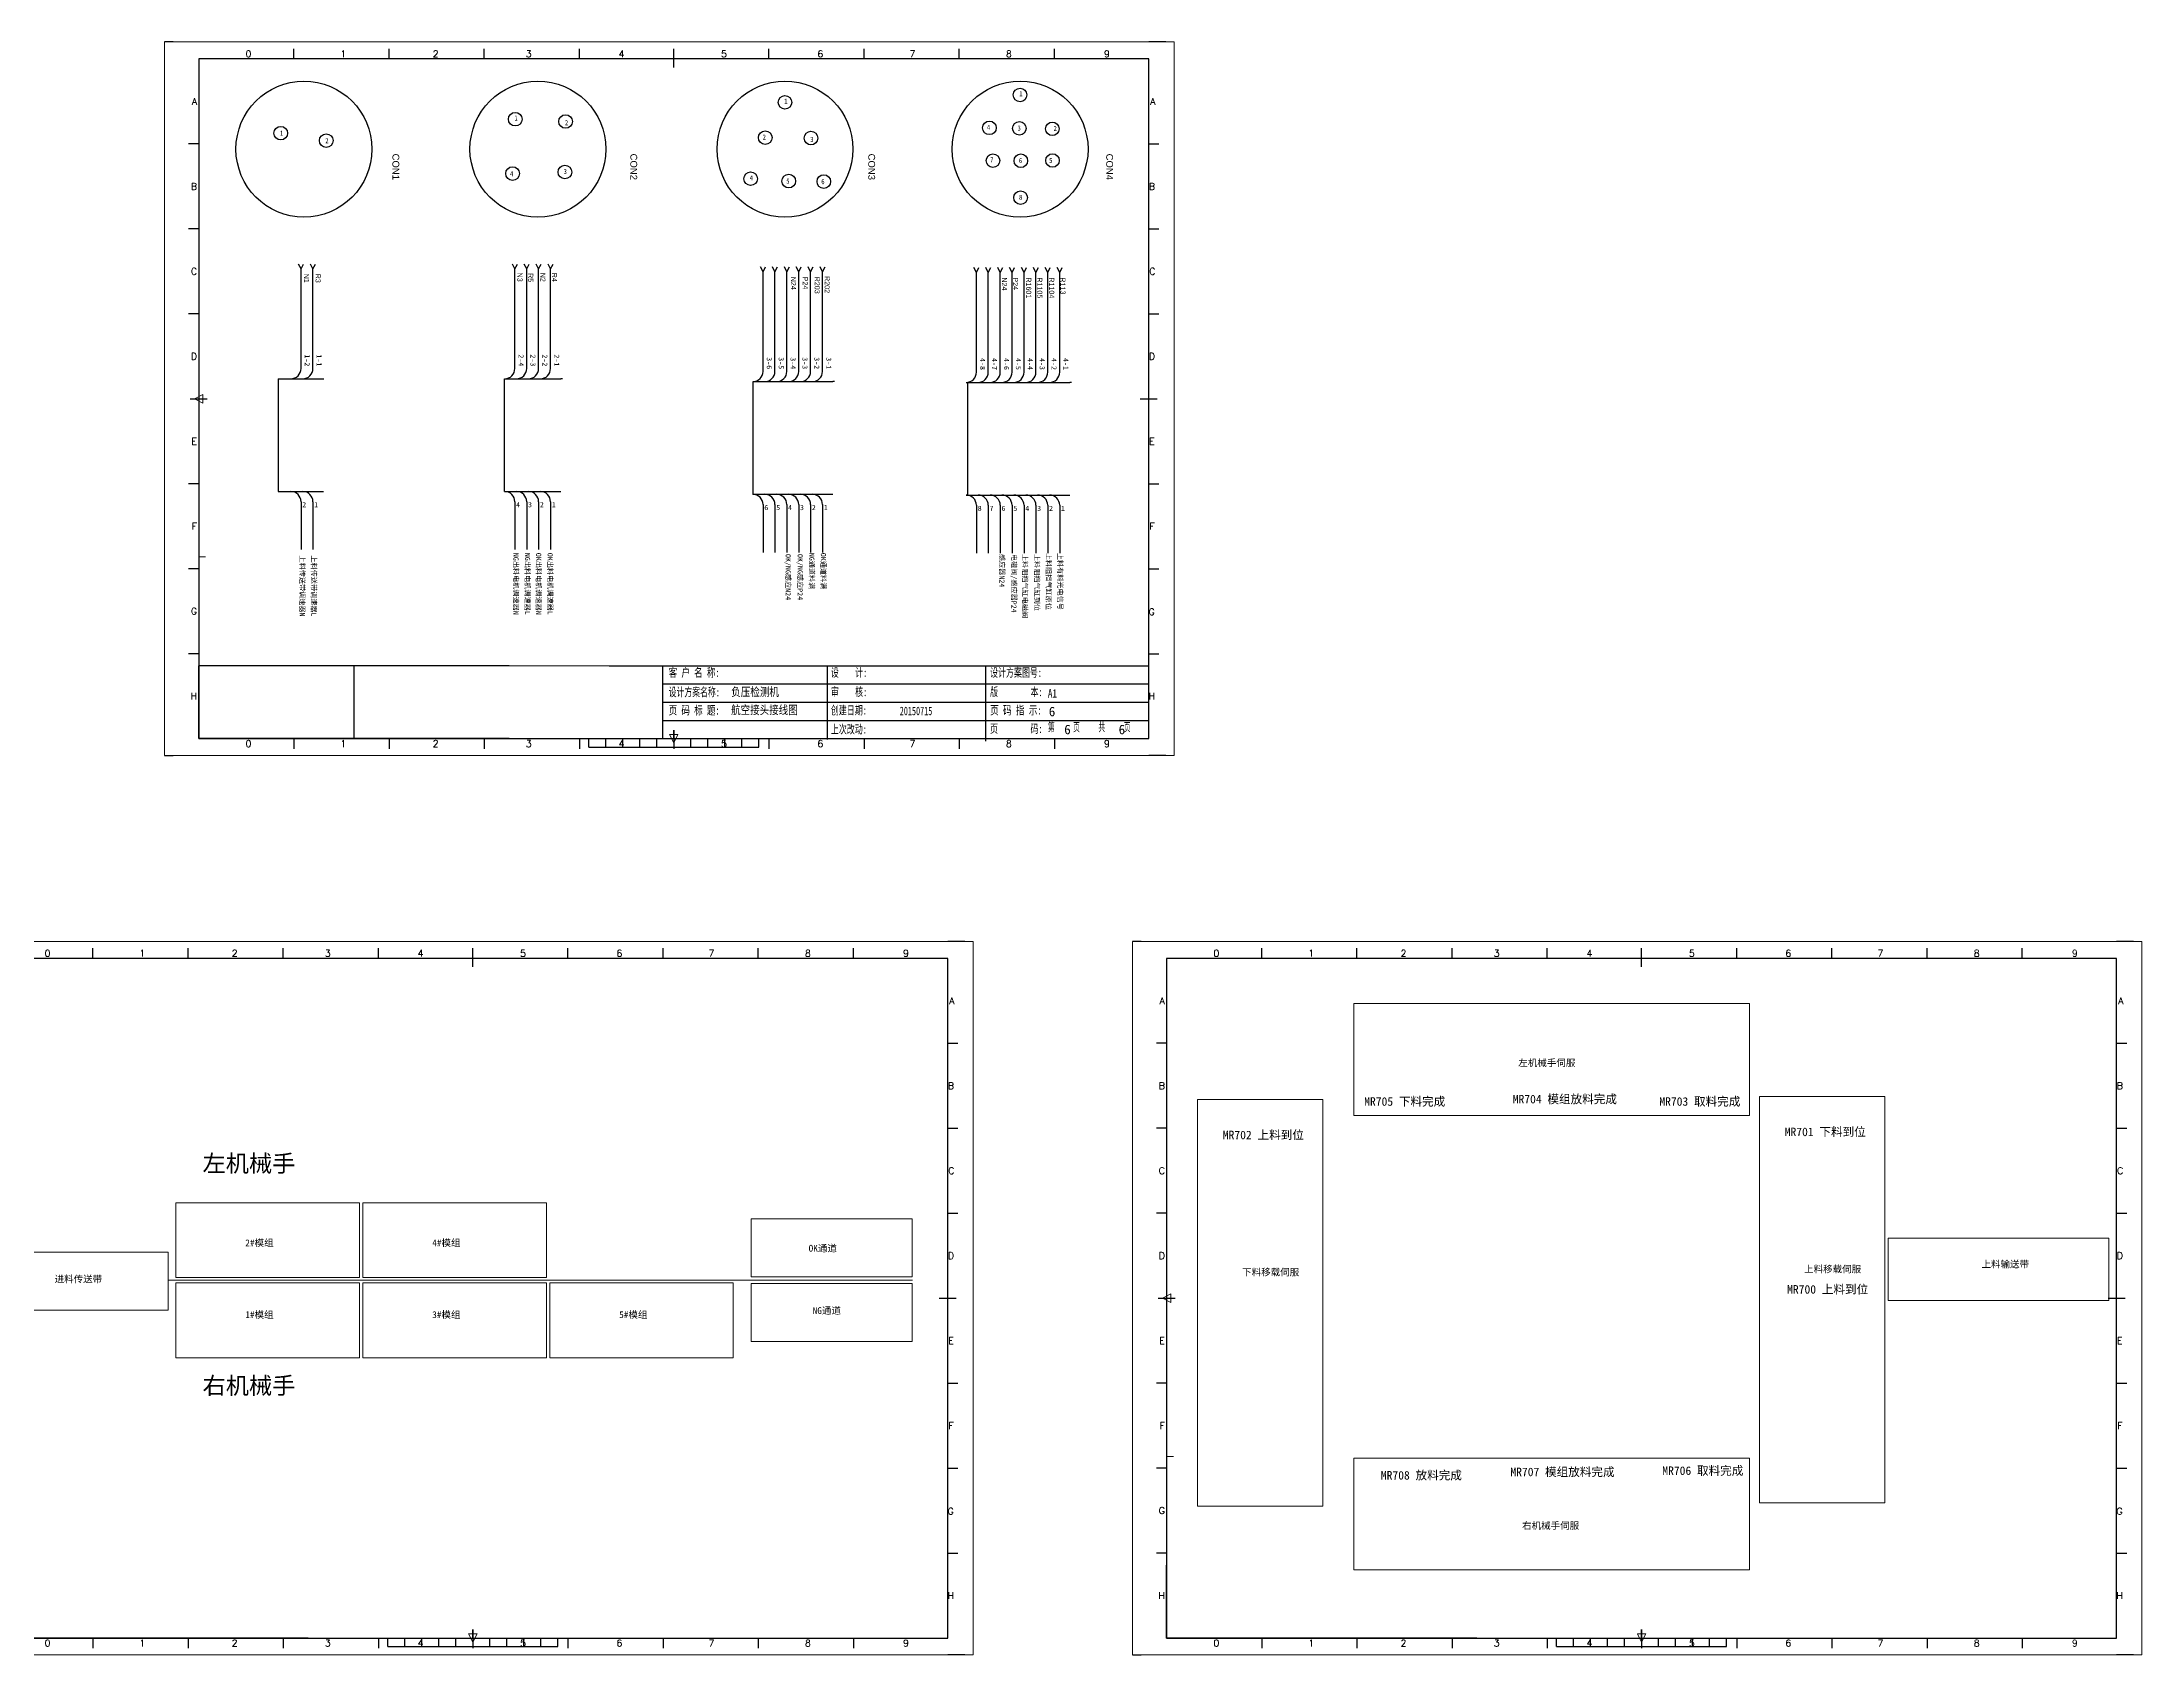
# Model space of a CAD drawing. Extents: x 2511 to 8703, y -745 to 3310.
# Drawn here: x 4815 to 5433, y -514 to -40 of the extents above; entities that cross this region are included whole.
import ezdxf
from ezdxf.enums import TextEntityAlignment as Align

# ---------------------------------------------------------------- set-up
doc = ezdxf.new("R2010")
doc.units = 0
doc.header["$MEASUREMENT"] = 0
doc.layers.add('AE_BOR', color=1, linetype='Continuous')
doc.layers.add('MISC', color=2, linetype='Continuous')
doc.layers.add('圖層1', color=7, linetype='Continuous', lineweight=60)
doc.styles.add('Standard0.67', font='', dxfattribs={"width": 0.67})
doc.styles.add('Standard_0.8', font='', dxfattribs={"width": 0.8})
doc.styles.add('WD', font='romans.shx', dxfattribs={"bigfont": 'gbcbig.shx'})
doc.styles.add('样式 0', font='')
doc.styles.get('Standard0.67').set_extended_font_data('FangSong_GB2312')
doc.styles.get('Standard_0.8').set_extended_font_data('FangSong_GB2312')
doc.styles.get('样式 0').set_extended_font_data('KaiTi_GB2312')

# ---------------------------------------------------------------- blocks, each defined once
blk = doc.blocks.new('gb_a2_a')
for p, q in [((584, 410), (25, 410)), ((25, 410), (25, 10)), ((584, 10), (584, 410)), ((25, 10), (584, 10))]:
    blk.add_line(p, q)
at = {"lineweight": 9, "ltscale": 0.1}
blk.add_line((25, 116.9), (29, 116.9), dxfattribs=at)
at = {"layer": 'AE_BOR', "lineweight": 30}
for p, q in [((10, 420), (4.9, 420)), ((594, 420), (584, 420)), ((4.9, 0), (10, 0)), ((594, 0), (584, 0))]:
    blk.add_line(p, q, dxfattribs=at)
at = {"layer": 'AE_BOR', "color": 1, "lineweight": 15}
for p, q in [((4.9, 420), (598.9, 420)), ((4.9, 0), (4.9, 420)), ((598.9, 420), (598.9, 0)), ((22.5, 210), (27.5, 212.5)), ((27.5, 212.5), (27.5, 207.5)), ((27.5, 207.5), (22.5, 210)), ((304.5, 7.5), (302, 12.5)), ((302, 12.5), (307, 12.5)), ((307, 12.5), (304.5, 7.5)), ((598.9, 0), (4.9, 0))]:
    blk.add_line(p, q, dxfattribs=at)
at = {"layer": 'AE_BOR'}
for p, q in [((81, 410), (81, 416)), ((137, 410), (137, 416)), ((193, 410), (193, 416)), ((249, 410), (249, 416)), ((304.5, 410), (304.5, 416)), ((360.5, 410), (360.5, 416)), ((416.5, 410), (416.5, 416)), ((472.5, 410), (472.5, 416)), ((528.5, 410), (528.5, 416)), ((25, 360), (19, 360)), ((584, 360), (590, 360)), ((25, 310), (19, 310)), ((584, 310), (590, 310)), ((25, 260), (19, 260)), ((584, 260), (590, 260)), ((25, 160), (19, 160)), ((584, 160), (590, 160)), ((25, 110), (19, 110)), ((584, 110), (590, 110)), ((25, 60), (19, 60)), ((584, 60), (590, 60)), ((81, 10), (81, 4)), ((137, 10), (137, 4)), ((193, 10), (193, 4)), ((249, 10), (249, 4)), ((304.5, 10), (304.5, 4)), ((360.5, 10), (360.5, 4)), ((416.5, 10), (416.5, 4)), ((472.5, 10), (472.5, 4)), ((528.5, 10), (528.5, 4))]:
    blk.add_line(p, q, dxfattribs=at)
at = {"layer": 'AE_BOR', "color": 2, "lineweight": 30}
for p, q in [((304.5, 405), (304.5, 415)), ((20, 210), (30, 210)), ((579, 210), (589, 210)), ((304.5, 10), (304.5, 15)), ((304.5, 15), (304.5, 5)), ((254.5, 5), (254.5, 10)), ((254.5, 5), (354.5, 5)), ((264.5, 5), (264.5, 10)), ((274.5, 5), (274.5, 10)), ((284.5, 5), (284.5, 10)), ((294.5, 5), (294.5, 10)), ((304.5, 10), (304.5, 5)), ((314.5, 5), (314.5, 10)), ((324.5, 5), (324.5, 10)), ((334.5, 5), (334.5, 10)), ((344.5, 5), (344.5, 10)), ((354.5, 5), (354.5, 10))]:
    blk.add_line(p, q, dxfattribs=at)
at = {"layer": 'AE_BOR', "style": 'WD'}
for s, p in [('0', (54.3, 411)), ('1', (110.1, 411)), ('2', (164.4, 411)), ('3', (219.2, 411)), ('4', (273.8, 411)), ('5', (334.1, 411)), ('6', (390.8, 411)), ('7', (445, 411)), ('8', (501.7, 411)), ('9', (559.4, 411)), ('0', (54.3, 5)), ('1', (110.1, 5)), ('2', (164.4, 5)), ('3', (219.2, 5)), ('4', (273.8, 5)), ('5', (334.1, 5)), ('6', (390.8, 5)), ('7', (445, 5)), ('8', (501.7, 5)), ('9', (559.4, 5))]:
    blk.add_text(s, height=4, dxfattribs=at).set_placement(p, align=Align.CENTER)
for s, p in [('A', (24, 385)), ('A', (588, 385)), ('B', (24, 335)), ('B', (587.7, 335)), ('C', (24, 285)), ('C', (587.9, 285)), ('D', (24, 235)), ('D', (587.7, 235)), ('E', (24, 185)), ('E', (587.5, 185)), ('F', (24, 135)), ('F', (587.5, 135)), ('F', (587.5, 135)), ('G', (24, 85)), ('G', (587.5, 84.6)), ('H', (24, 35)), ('H', (587.7, 35))]:
    blk.add_text(s, height=4, dxfattribs=at).set_placement(p, align=Align.MIDDLE_RIGHT)

msp = doc.modelspace()

# ---------------------------------------------------------------- linework, layer by layer
at = {"color": 0, "ltscale": 2}
for p, q in [((4861.11, -244.51), (4861.11, -223.06)), ((4952.42, -223.06), (4861.11, -223.06)), ((4981.88, -223.06), (5140.61, -223.06)), ((4997.58, -223.06), (4997.58, -244.51)), ((5046.14, -244.77), (5046.14, -223.06)), ((5092.72, -245.27), (5092.72, -223.06)), ((5140.61, -244.51), (5140.61, -223.06)), ((5110.62, -239.15), (5140.61, -239.15)), ((4952.42, -244.51), (4861.11, -244.51)), ((5110.62, -244.51), (5140.61, -244.51)), ((5145.87, -509.17), (5145.87, -487.73)), ((4893.3, -509.17), (4801.99, -509.17)), ((5237.18, -509.17), (5145.87, -509.17))]:
    msp.add_line(p, q, dxfattribs=at)
at = {"color": 0}
msp.add_line((4906.77, -223.06), (4906.77, -244.51), dxfattribs=at)
at = {"lineweight": 9, "ltscale": 0.1}
for p, q in [((4952.42, -223.06), (4981.88, -223.06)), ((4952.42, -244.51), (4981.88, -244.51)), ((4980.52, -244.51), (4980.52, -244.51)), ((4980.52, -244.51), (4980.52, -244.51)), ((4893.3, -509.17), (4922.76, -509.17)), ((5237.18, -509.17), (5266.64, -509.17))]:
    msp.add_line(p, q, dxfattribs=at)
for p, q in [((4997.58, -228.43), (5041.83, -228.43)), ((5041.83, -228.43), (5110.62, -228.43)), ((5110.62, -228.43), (5140.61, -228.43)), ((4997.58, -233.79), (5041.83, -233.79)), ((5041.83, -233.79), (5110.62, -233.79)), ((5110.62, -233.79), (5140.61, -233.79)), ((4997.58, -239.15), (5041.83, -239.15)), ((5041.83, -239.15), (5110.62, -239.15)), ((4981.88, -244.51), (5041.83, -244.51)), ((4981.88, -244.51), (5041.83, -244.51)), ((5041.83, -244.51), (5110.62, -244.51))]:
    msp.add_line(p, q)
at = {"lineweight": 0}
msp.add_line((4852.12, -403.89), (5071.09, -403.89), dxfattribs=at)
for points in [[(5200.98, -322.49), (5317.35, -322.49), (5317.35, -355.39), (5200.98, -355.39)], [(5154.93, -350.7), (5191.85, -350.7), (5191.85, -470.36), (5154.93, -470.36)], [(5320.26, -349.78), (5357.18, -349.78), (5357.18, -469.44), (5320.26, -469.44)], [(4854.42, -381.09), (4908.39, -381.09), (4908.39, -403.1), (4854.42, -403.1)], [(4909.42, -381.09), (4963.39, -381.09), (4963.39, -403.1), (4909.42, -403.1)], [(5023.68, -402.88), (5071.05, -402.88), (5071.05, -385.82), (5023.68, -385.82)], [(5358.15, -391.47), (5423.11, -391.47), (5423.11, -409.87), (5358.15, -409.87)], [(4804.73, -395.62), (4852.1, -395.62), (4852.1, -412.68), (4804.73, -412.68)], [(4854.42, -426.68), (4908.39, -426.68), (4908.39, -404.67), (4854.42, -404.67)], [(4909.42, -426.68), (4963.39, -426.68), (4963.39, -404.67), (4909.42, -404.67)], [(4964.42, -426.68), (5018.39, -426.68), (5018.39, -404.67), (4964.42, -404.67)], [(5023.68, -404.89), (5071.05, -404.89), (5071.05, -421.95), (5023.68, -421.95)], [(5200.98, -456.23), (5317.35, -456.23), (5317.35, -489.13), (5200.98, -489.13)]]:
    msp.add_lwpolyline(points, close=True, dxfattribs=at)
at = {"layer": '圖層1', "lineweight": -3}
for p, q in [((4891.21, -106.26), (4890.47, -104.85)), ((4891.21, -106.26), (4891.94, -104.85)), ((4894.71, -106.26), (4893.97, -104.85)), ((4894.71, -106.26), (4895.44, -104.85)), ((4954.12, -106.26), (4953.39, -104.85)), ((4954.12, -106.26), (4954.86, -104.85)), ((4957.62, -106.26), (4956.89, -104.85)), ((4957.62, -106.26), (4958.36, -104.85)), ((4961.12, -106.26), (4960.39, -104.85)), ((4961.12, -106.26), (4961.86, -104.85)), ((4964.62, -106.26), (4963.89, -104.85)), ((4964.62, -106.26), (4965.36, -104.85)), ((4891.21, -135.62), (4891.21, -106.26)), ((4894.71, -135.62), (4894.71, -106.26)), ((4954.12, -135.62), (4954.12, -106.26)), ((4957.62, -135.62), (4957.62, -106.26)), ((4961.12, -135.62), (4961.12, -106.26)), ((4964.62, -135.62), (4964.62, -106.26)), ((5027.14, -107.1), (5026.41, -105.68)), ((5027.14, -107.1), (5027.88, -105.68)), ((5027.14, -136.46), (5027.14, -107.1)), ((5030.64, -107.1), (5029.91, -105.68)), ((5030.64, -107.1), (5031.38, -105.68)), ((5030.64, -136.46), (5030.64, -107.1)), ((5034.14, -107.1), (5033.41, -105.68)), ((5034.14, -107.1), (5034.88, -105.68)), ((5034.14, -136.46), (5034.14, -107.1)), ((5037.64, -107.1), (5036.91, -105.68)), ((5037.64, -107.1), (5038.38, -105.68)), ((5037.64, -136.46), (5037.64, -107.1)), ((5041.14, -107.1), (5040.41, -105.68)), ((5041.14, -107.1), (5041.88, -105.68)), ((5041.14, -136.46), (5041.14, -107.1)), ((5044.64, -107.1), (5043.91, -105.68)), ((5044.64, -107.1), (5045.38, -105.68)), ((5044.64, -136.46), (5044.64, -107.1)), ((5089.92, -107.33), (5089.19, -105.91)), ((5089.92, -107.33), (5090.66, -105.91)), ((5089.92, -136.69), (5089.92, -107.33)), ((5093.42, -107.33), (5092.69, -105.91)), ((5093.42, -107.33), (5094.16, -105.91)), ((5093.42, -136.69), (5093.42, -107.33)), ((5096.92, -107.33), (5096.19, -105.91)), ((5096.92, -107.33), (5097.66, -105.91)), ((5096.92, -136.69), (5096.92, -107.33)), ((5100.42, -107.33), (5099.69, -105.91)), ((5100.42, -107.33), (5101.16, -105.91)), ((5100.42, -136.69), (5100.42, -107.33)), ((5103.92, -107.33), (5103.19, -105.91)), ((5103.92, -107.33), (5104.66, -105.91)), ((5103.92, -136.69), (5103.92, -107.33)), ((5107.42, -107.33), (5106.69, -105.91)), ((5107.42, -107.33), (5108.16, -105.91)), ((5107.42, -136.69), (5107.42, -107.33)), ((5110.92, -107.33), (5110.19, -105.91)), ((5110.92, -107.33), (5111.66, -105.91)), ((5110.92, -136.69), (5110.92, -107.33)), ((5114.42, -107.33), (5113.69, -105.91)), ((5114.42, -107.33), (5115.16, -105.91)), ((5114.42, -136.69), (5114.42, -107.33)), ((4884.45, -138.62), (4897.92, -138.62)), ((4884.45, -138.62), (4884.45, -171.79)), ((4950.94, -138.62), (4950.94, -171.79)), ((4951.12, -138.62), (4967.62, -138.62)), ((4967.62, -138.62), (4967.62, -138.62)), ((4968.12, -138.62), (4967.62, -138.62)), ((5024.14, -139.46), (5047.64, -139.46)), ((5024.18, -139.51), (5024.18, -172.68)), ((5047.64, -139.46), (5047.64, -139.46)), ((5048.14, -139.46), (5047.64, -139.46)), ((5086.92, -139.69), (5117.42, -139.69)), ((5087.33, -139.64), (5087.33, -172.81)), ((5117.42, -139.69), (5117.42, -139.69)), ((5117.92, -139.69), (5117.42, -139.69)), ((4884.45, -171.79), (4897.82, -171.79)), ((4951.12, -171.79), (4967.62, -171.79)), ((5024.14, -172.62), (5047.64, -172.62)), ((5086.92, -172.85), (5117.42, -172.85)), ((4891.21, -174.79), (4891.21, -188.89)), ((4894.71, -174.79), (4894.71, -188.89)), ((4954.12, -174.79), (4954.12, -188.89)), ((4957.62, -174.79), (4957.62, -188.89)), ((4961.12, -174.79), (4961.12, -188.89)), ((4964.62, -174.79), (4964.62, -188.89)), ((5027.14, -175.62), (5027.14, -189.73)), ((5030.64, -175.62), (5030.64, -189.73)), ((5034.14, -175.62), (5034.14, -189.73)), ((5037.64, -175.62), (5037.64, -189.73)), ((5041.14, -175.62), (5041.14, -189.73)), ((5044.64, -175.62), (5044.64, -189.73)), ((5089.92, -175.85), (5089.92, -189.96)), ((5093.42, -175.85), (5093.42, -189.96)), ((5096.92, -175.85), (5096.92, -189.96)), ((5100.42, -175.85), (5100.42, -189.96)), ((5103.92, -175.85), (5103.92, -189.96)), ((5107.42, -175.85), (5107.42, -189.96)), ((5110.92, -175.85), (5110.92, -189.96)), ((5114.42, -175.85), (5114.42, -189.96))]:
    msp.add_line(p, q, dxfattribs=at)
for centre, radius in [((4892.08, -71.03), 20), ((4960.92, -71.03), 20), ((5033.6, -71.03), 20), ((5033.6, -57.27), 2), ((5102.76, -71.03), 20), ((5102.76, -55.1), 2), ((4954.24, -62.23), 2), ((4969.04, -62.91), 2), ((4885.26, -66.34), 2), ((4898.64, -68.53), 2), ((5027.78, -67.66), 2), ((5041.25, -67.8), 2), ((5093.74, -64.78), 2), ((5102.56, -64.92), 2), ((5112.25, -65.07), 2), ((5094.79, -74.43), 2), ((5102.98, -74.47), 2), ((5112.31, -74.38), 2), ((4953.45, -78.23), 2), ((4968.85, -77.78), 2), ((5023.5, -79.74), 2), ((5034.71, -80.45), 2), ((5045.02, -80.59), 2), ((5102.9, -85.32), 2)]:
    msp.add_circle(centre, radius, dxfattribs=at)
for centre, start, end in [((4888.21, -135.62), 270, 0), ((4891.71, -135.62), 270, 0), ((4951.12, -135.62), 270, 0), ((4954.62, -135.62), 270, 0), ((4958.12, -135.62), 270, 0), ((4961.62, -135.62), 270, 0), ((5024.14, -136.46), 270, 0), ((5027.64, -136.46), 270, 0), ((5031.14, -136.46), 270, 0), ((5034.64, -136.46), 270, 0), ((5038.14, -136.46), 270, 0), ((5041.64, -136.46), 270, 0), ((5086.92, -136.69), 270, 0), ((5090.42, -136.69), 270, 0), ((5093.92, -136.69), 270, 0), ((5097.42, -136.69), 270, 0), ((5100.92, -136.69), 270, 0), ((5104.42, -136.69), 270, 0), ((5107.92, -136.69), 270, 0), ((5111.42, -136.69), 270, 0), ((4888.21, -174.79), 0, 90), ((4891.71, -174.79), 0, 90), ((4951.12, -174.79), 0, 90), ((4954.62, -174.79), 0, 90), ((4958.12, -174.79), 0, 90), ((4961.62, -174.79), 0, 90), ((5024.14, -175.62), 0, 90), ((5027.64, -175.62), 0, 90), ((5031.14, -175.62), 0, 90), ((5034.64, -175.62), 0, 90), ((5038.14, -175.62), 0, 90), ((5041.64, -175.62), 0, 90), ((5086.92, -175.85), 0, 90), ((5090.42, -175.85), 0, 90), ((5093.92, -175.85), 0, 90), ((5097.42, -175.85), 0, 90), ((5100.92, -175.85), 0, 90), ((5104.42, -175.85), 0, 90), ((5107.92, -175.85), 0, 90), ((5111.42, -175.85), 0, 90)]:
    msp.add_arc(centre, 3, start, end, dxfattribs=at)

# ---------------------------------------------------------------- block references
at = {"xscale": 0.5, "yscale": 0.5, "zscale": 0.5}
for p in [(4848.61, -249.51), (4789.49, -514.17), (5133.37, -514.17)]:
    msp.add_blockref('gb_a2_a', p, dxfattribs=at)

# ---------------------------------------------------------------- texts
at = {"color": 0, "ltscale": 2, "char_height": 2.5, "attachment_point": 1}
for s, insert, width, style in [('{\\fSimSun|b0|i0|c134|p2;\\W0.72;客 户 名 称:}', (4999.38, -223.83), 16.2477, 'Standard0.67'), ('{\\fSimSun|b0|i0|c134|p2;设    计:}', (5047.1, -223.83), 12.0312, 'Standard0.67'), ('{\\fSimSun|b0|i0|c134|p2;设计方案图号:}', (5093.93, -223.83), 15.1644, 'Standard0.67'), ('{\\fSimSun|b0|i0|c134|p2;\\W0.66;设计方案名称:}', (4999.38, -229.56), 15.1234, 'Standard0.67'), ('{\\fSimSun|b0|i0|c134|p2;\\W0.72;页 码 标 题:}', (4999.38, -234.93), 15.1234, 'Standard0.67'), ('{\\fSimSun|b0|i0|c134|p2;负压检测机}', (5017.79, -229.51), 33.9078, 'Standard_0.8'), ('{\\fSimSun|b0|i0|c134|p2;创建日期:}', (5047.1, -234.91), 12.0312, 'Standard0.67'), ('{\\fSimSun|b0|i0|c134|p2;审    核:}', (5047.1, -229.51), 12.0312, 'Standard0.67'), ('{\\fSimSun|b0|i0|c134|p2;版        本:}', (5093.93, -229.51), 16.8498, 'Standard0.67'), ('{\\fSimSun|b0|i0|c134|p2;\\W0.73;页 码 指 示:}', (5093.93, -234.91), 16.1995, 'Standard0.67'), ('{\\fSimSun|b0|i0|c134|p2;A1}', (5110.93, -229.95), 33.9078, 'Standard_0.8'), ('{\\fSimSun|b0|i0|c134|p2;上次改动:}', (5047.1, -240.5), 12.0312, 'Standard0.67'), ('{\\fSimSun|b0|i0|c134|p2;20150715}', (5067.37, -235.11), 12.0312, 'Standard0.67'), ('{\\fSimSun|b0|i0|c134|p2;页        码:}', (5093.93, -240.35), 15.7258, 'Standard0.67'), ('{\\Fromans,gbcbig|c134;第}    {\\Fromans,gbcbig|c134;页}    {\\Fromans,gbcbig|c134;共}    {\\Fromans,gbcbig|c134;页}', (5110.93, -240.11), 33.9078, 'Standard_0.8')]:
    msp.add_mtext(s, dxfattribs=dict(at, insert=insert, width=width, style=style))
at = {"lineweight": 0, "attachment_point": 1}
for s, insert, char_height, width in [('{\\fSimSun|b0|i0|c134|p2;左机械手伺服}', (5249.33, -338.91), 2, 30.0133), ('{\\fSimSun|b0|i0|c134|p2;\\C1;MR705 下料完成}', (5204.01, -350.04), 2.5, 30.0133), ('{\\fSimSun|b0|i0|c134|p2;\\C1;MR704 模组放料完成}', (5247.71, -349.35), 2.5, 34.1675), ('{\\fSimSun|b0|i0|c134|p2;\\C1;MR703 取料完成}', (5290.84, -350.04), 2.5, 30.0133), ('{\\fSimSun|b0|i0|c134|p2;\\C1;MR702 上料到位}', (5162.41, -359.89), 2.5, 30.0133), ('{\\fSimSun|b0|i0|c134|p2;\\C1;MR701 下料到位}', (5327.73, -358.97), 2.5, 30.0133), ('{\\fSimSun|b1|i0|c134|p2;左机械手}', (4862.25, -367.02), 5, 31.1828), ('{\\fSimSun|b0|i0|c134|p2;2#模组}', (4874.82, -391.88), 2, 35.6805), ('{\\fSimSun|b0|i0|c134|p2;4#模组}', (4929.82, -391.88), 2, 35.6805), ('{\\fSimSun|b0|i0|c134|p2;OK通道}', (5040.55, -393.48), 2, 35.6805), ('{\\fSimSun|b0|i0|c134|p2;下料移载伺服}', (5168.1, -400.51), 2, 30.0133), ('{\\fSimSun|b0|i0|c134|p2;上料移载伺服}', (5333.43, -399.6), 2, 30.0133), ('{\\fSimSun|b0|i0|c134|p2;上料输送带}', (5385.61, -398.16), 2, 35.6805), ('{\\fSimSun|b0|i0|c134|p2;进料传送带}', (4818.72, -402.54), 2, 35.6805), ('{\\fSimSun|b0|i0|c134|p2;\\C1;MR700 上料到位}', (5328.44, -405.33), 2.5, 30.0133), ('{\\fSimSun|b0|i0|c134|p2;1#模组}', (4874.82, -413.02), 2, 35.6805), ('{\\fSimSun|b0|i0|c134|p2;3#模组}', (4929.82, -413.02), 2, 35.6805), ('{\\fSimSun|b0|i0|c134|p2;5#模组}', (4984.82, -413.02), 2, 35.6805), ('{\\fSimSun|b0|i0|c134|p2;NG通道}', (5041.75, -411.82), 2, 35.6805), ('{\\fSimSun|b1|i0|c134|p2;右机械手}', (4862.25, -432.38), 5, 31.1828), ('{\\fSimSun|b0|i0|c134|p2;\\C1;MR708 放料完成}', (5208.91, -460.04), 2.5, 30.0133), ('{\\fSimSun|b0|i0|c134|p2;\\C1;MR707 模组放料完成}', (5247.02, -459.05), 2.5, 33.9391), ('{\\fSimSun|b0|i0|c134|p2;\\C1;MR706 取料完成}', (5291.72, -458.68), 2.5, 30.0133), ('{\\fSimSun|b0|i0|c134|p2;右机械手伺服}', (5250.46, -475.1), 2, 30.0133)]:
    msp.add_mtext(s, dxfattribs=dict(at, insert=insert, char_height=char_height, width=width))
at = {"layer": 'MISC', "color": 0, "attachment_point": 1}
for s, insert, char_height, width, style in [('{\\fSimSun|b0|i0|c134|p2;航空接头接线图}', (5017.74, -234.83), 2.5, 24.1794, 'Standard_0.8'), ('6', (5111.22, -235.12), 2.8, 3.07, '样式 0'), ('6', (5115.76, -240.41), 2.8, 3.07, '样式 0'), ('6', (5131.77, -240.41), 2.8, 3.07, '样式 0')]:
    msp.add_mtext(s, dxfattribs=dict(at, insert=insert, char_height=char_height, width=width, style=style))
at = {"layer": '圖層1', "lineweight": -3, "width": 0.8}
for s, p in [('1', (5102.53, -55.51)), ('1', (4954.01, -62.63)), ('1', (5033.38, -57.67)), ('1', (4885.02, -67.1)), ('2', (4898.36, -69.3)), ('2', (4968.84, -64.04)), ('2', (5027.04, -68.25)), ('3', (5041.04, -68.93)), ('4', (5093.01, -65.36)), ('3', (5102.02, -65.59)), ('2', (5112.61, -65.71)), ('7', (5093.98, -74.92)), ('6', (5102.44, -75.14)), ('5', (5111.34, -75.12)), ('4', (4952.72, -79.01)), ('3', (4968.47, -78.38)), ('4', (5023.22, -80.27)), ('5', (5033.98, -81.22)), ('6', (5044.29, -81.36)), ('8', (5102.47, -85.96))]:
    msp.add_text(s, height=1.5, rotation=1, dxfattribs=at).set_placement(p)
at = {"layer": '圖層1', "lineweight": -3, "char_height": 1.5, "attachment_point": 1, "rotation": 270}
for s, insert, width in [('{\\fArial|b0|i0|c0|p32;\\H1.333x;CON1}', (4920.11, -72.36), 5.1149), ('{\\fArial|b0|i0|c0|p32;\\H1.333x;CON2}', (4990.11, -72.36), 5.1149), ('{\\fArial|b0|i0|c0|p32;\\H1.333x;CON3}', (5060.11, -72.36), 5.1149), ('{\\fArial|b0|i0|c0|p32;\\H1.333x;CON4}', (5130.11, -72.36), 5.1149), ('{\\fArial|b0|i0|c0|p32;N1}', (4893.59, -107.68), 7.1562), ('{\\fArial|b0|i0|c0|p32;R3}', (4896.99, -107.68), 7.1562), ('{\\fArial|b0|i0|c0|p32;N3}', (4956.38, -107.37), 7.1562), ('{\\fArial|b0|i0|c0|p32;R5}', (4959.53, -107.51), 7.1562), ('{\\fArial|b0|i0|c0|p32;N2}', (4963.11, -107.4), 7.1562), ('{\\fArial|b0|i0|c0|p32;R4}', (4966.51, -107.4), 7.1562), ('{\\fArial|b0|i0|c0|p32;N24}', (5036.83, -108.57), 7.1562), ('{\\fArial|b0|i0|c0|p32;P24}', (5040.33, -108.57), 7.1562), ('{\\fArial|b0|i0|c0|p32;R203}', (5043.83, -108.57), 7.1562), ('{\\fArial|b0|i0|c0|p32;R202}', (5046.77, -108.39), 7.1562), ('{\\fArial|b0|i0|c0|p32;N24}', (5098.92, -108.78), 7.1562), ('{\\fArial|b0|i0|c0|p32;P24}', (5102.17, -108.78), 7.1562), ('{\\fArial|b0|i0|c0|p32;R1601}', (5106.05, -108.78), 7.1562), ('{\\fArial|b0|i0|c0|p32;R1105}', (5109.31, -108.78), 7.1562), ('{\\fArial|b0|i0|c0|p32;R1104}', (5112.81, -108.78), 7.1562), ('{\\fArial|b0|i0|c0|p32;R113}', (5116.12, -108.78), 7.1562), ('{\\fSimSun|b0|i0|c134|p54;1-2}', (4893.8, -131.44), 7.1562), ('{\\fSimSun|b0|i0|c134|p54;1-1}', (4897.3, -131.44), 7.1562), ('{\\fSimSun|b0|i0|c134|p54;2-4}', (4956.72, -131.44), 7.1562), ('{\\fSimSun|b0|i0|c134|p54;2-3}', (4960.22, -131.44), 7.1562), ('{\\fSimSun|b0|i0|c134|p54;2-2}', (4963.72, -131.44), 7.1562), ('{\\fSimSun|b0|i0|c134|p54;2-1}', (4967.22, -131.44), 7.1562), ('{\\fSimSun|b0|i0|c134|p54;3-6}', (5029.74, -132.28), 7.1562), ('{\\fSimSun|b0|i0|c134|p54;3-5}', (5033.24, -132.28), 7.1562), ('{\\fSimSun|b0|i0|c134|p54;3-4}', (5036.74, -132.28), 7.1562), ('{\\fSimSun|b0|i0|c134|p54;3-3}', (5040.24, -132.28), 7.1562), ('{\\fSimSun|b0|i0|c134|p54;3-2}', (5043.74, -132.28), 7.1562), ('{\\fSimSun|b0|i0|c134|p54;3-1}', (5047.24, -132.28), 7.1562), ('{\\fSimSun|b0|i0|c134|p54;4-8}', (5092.52, -132.51), 7.1562), ('{\\fSimSun|b0|i0|c134|p54;4-7}', (5096.02, -132.51), 7.1562), ('{\\fSimSun|b0|i0|c134|p54;4-6}', (5099.52, -132.51), 7.1562), ('{\\fSimSun|b0|i0|c134|p54;4-5}', (5103.02, -132.51), 7.1562), ('{\\fSimSun|b0|i0|c134|p54;4-4}', (5106.52, -132.51), 7.1562), ('{\\fSimSun|b0|i0|c134|p54;4-3}', (5110.02, -132.51), 7.1562), ('{\\fSimSun|b0|i0|c134|p54;4-2}', (5113.52, -132.51), 7.1562), ('{\\fSimSun|b0|i0|c134|p54;4-1}', (5117.02, -132.51), 7.1562), ('{\\fSimSun|b0|i0|c134|p54;上料传送带调速器N}', (4892.35, -190.6), 21.3412), ('{\\fSimSun|b0|i0|c134|p2;上料传送带调速器\\fSimSun|b0|i0|c0|p2;L}', (4895.75, -190.6), 21.3412), ('{\\fSimSun|b0|i0|c134|p54;NG出料电机调速器N}', (4955.21, -189.83), 21.3412), ('{\\fSimSun|b0|i0|c134|p2;NG出料电机调速器\\fSimSun|b0|i0|c0|p2;L}', (4958.61, -189.83), 21.3412), ('{\\fSimSun|b0|i0|c134|p54;OK出料电机调速器N}', (4961.87, -189.83), 21.3412), ('{\\fSimSun|b0|i0|c0|p2;OK\\fSimSun|b0|i0|c134|p2;出料电机调速器\\fSimSun|b0|i0|c0|p2;L}', (4965.27, -189.83), 21.3412), ('{\\fSimSun|b0|i0|c0|p2;OK\\fSimSun|b0|i0|c134|p2;/NG感应N24}', (5035.29, -190.17), 21.3412), ('{\\fSimSun|b0|i0|c0|p2;OK\\fSimSun|b0|i0|c134|p2;/NG感应P24}', (5038.82, -190.17), 21.3412), ('{\\fSimSun|b0|i0|c134|p54;NG通道料满}', (5042.24, -189.83), 21.3412), ('{\\fSimSun|b0|i0|c0|p2;OK\\fSimSun|b0|i0|c134|p2;通道料满}', (5045.65, -189.83), 21.3412), ('{\\fSimSun|b0|i0|c134|p2;感应器N24}', (5098.21, -190.17), 21.3412), ('{\\fSimSun|b0|i0|c134|p2;电磁阀/感应器P24}', (5101.74, -190.17), 21.3412), ('{\\fSimSun|b0|i0|c134|p2;上料阻挡气缸电磁阀}', (5104.96, -190.17), 21.3412), ('{\\fSimSun|b0|i0|c134|p2;上料阻挡气缸到位}', (5108.49, -190.17), 21.3412), ('{\\fSimSun|b0|i0|c134|p54;上料阻挡气缸原位}', (5111.91, -189.83), 21.3412), ('{\\fSimSun|b0|i0|c134|p2;上料有料光电信号}', (5115.32, -189.83), 21.3412)]:
    msp.add_mtext(s, dxfattribs=dict(at, insert=insert, width=width))
at = {"layer": '圖層1', "lineweight": -3, "char_height": 1.5, "width": 1.0694, "attachment_point": 1}
for s, insert in [('2', (4891.57, -174.92)), ('1', (4895.07, -174.92)), ('4', (4954.49, -174.92)), ('3', (4957.99, -174.92)), ('2', (4961.49, -174.92)), ('1', (4964.99, -174.92)), ('6', (5027.51, -175.76)), ('5', (5031.01, -175.76)), ('4', (5034.51, -175.76)), ('3', (5038.01, -175.76)), ('2', (5041.51, -175.76)), ('1', (5045.01, -175.76)), ('8', (5090.29, -175.99)), ('7', (5093.79, -175.99)), ('6', (5097.29, -175.99)), ('5', (5100.79, -175.99)), ('4', (5104.29, -175.99)), ('3', (5107.79, -175.99)), ('2', (5111.29, -175.99)), ('1', (5114.79, -175.99))]:
    msp.add_mtext(s, dxfattribs=dict(at, insert=insert))

doc.saveas('drawing.dxf')
